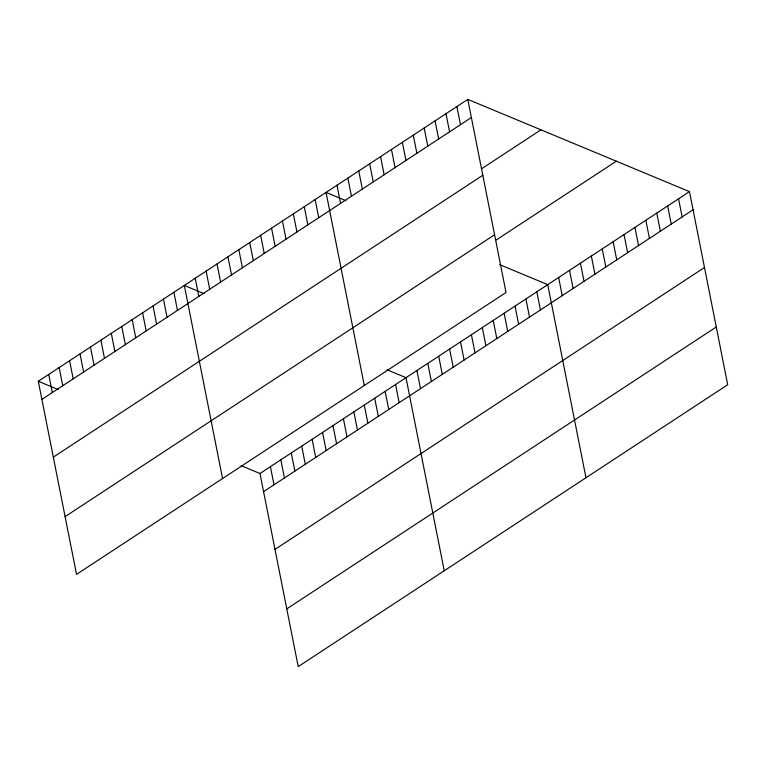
<?xml version="1.0" encoding="UTF-8"?>
<svg xmlns="http://www.w3.org/2000/svg" width="766" height="766" viewBox="0 0 766 766"><rect width="100%" height="100%" fill="white"/><g stroke="black" fill="none" stroke-linecap="round" stroke-linejoin="round"><path stroke-width="1.15" d="M467.787 99.388L506.02 292.488L76.533 574.366L38.3 381.267L467.787 99.388L689.467 191.634L727.7 384.733L298.213 666.612L259.98 473.512L241.166 465.68M41.891 399.402L471.377 117.524M481.469 168.855L540.94 129.827M53.323 457.139L482.81 175.261M65.1 516.629L494.587 234.75M496.387 239.902L616.314 161.195M259.98 473.512L689.467 191.634M263.571 491.648L693.058 209.769M275.004 549.385L704.49 267.506M286.781 608.874L716.267 326.996M345.916 200.673L326.057 192.41L364.29 385.509M499.662 264.643L547.738 284.655L585.971 477.754M204.177 293.684L184.328 285.431L222.561 478.53M387.194 369.844L405.999 377.667L444.242 570.775M38.3 381.267L58.159 389.53M678.561 198.787L682.152 216.922M667.655 205.939L671.255 224.084M656.759 213.101L660.349 231.236M645.853 220.254L649.444 238.389M634.957 227.406L638.547 245.551M624.051 234.568L627.641 252.703M613.145 241.721L616.735 259.856M602.248 248.873L605.839 267.008M591.342 256.026L594.933 274.171M580.437 263.188L584.037 281.323M569.54 270.341L573.131 288.476M558.634 277.493L562.225 295.638M536.832 291.808L540.423 309.943M525.926 298.96L529.517 317.095M515.03 306.122L518.62 324.257M504.124 313.275L507.714 331.41M456.881 106.541L460.471 124.686M493.218 320.427L496.818 338.562M445.984 113.703L449.575 131.838M482.321 327.58L485.912 345.725M435.078 120.856L438.669 138.991M471.416 334.742L475.006 352.877M424.173 128.008L427.773 146.143M460.519 341.895L464.11 360.03M413.276 135.161L416.867 153.305M449.613 349.047L453.204 367.192M402.37 142.323L405.961 160.458M438.707 356.209L442.298 374.344M391.474 149.475L395.065 167.61M427.811 363.362L431.402 381.497M380.568 156.628L384.159 174.772M416.905 370.514L420.496 388.649M369.662 163.79L373.253 181.925M358.766 170.942L362.356 189.078M395.572 384.513L399.163 402.657M347.86 178.095L351.45 196.23M385.145 391.359L388.735 409.504M336.954 185.248L340.554 203.392M374.708 398.205L378.308 416.34M364.281 405.051L367.871 423.186M315.152 199.562L318.742 217.697M353.854 411.897L357.444 430.032M304.255 206.715L307.846 224.859M343.417 418.743L347.017 436.879M293.349 213.877L296.94 232.012M332.99 425.59L336.58 443.725M282.443 221.029L286.034 239.164M322.563 432.436L326.153 450.571M271.547 228.182L275.138 246.317M312.126 439.282L315.726 457.417M260.641 235.344L264.232 253.479M301.699 446.128L305.289 464.263M249.735 242.496L253.335 260.632M291.272 452.974L294.862 471.109M280.835 459.82L284.425 477.955M238.839 249.649L242.429 267.784M270.408 466.666L273.998 484.801M227.933 256.801L231.524 274.946M217.037 263.964L220.627 282.099M206.131 271.116L209.721 289.251M195.225 278.269L198.815 296.413M173.892 292.267L177.482 310.412M163.464 299.113L167.055 317.258M153.037 305.96L156.628 324.104M142.6 312.806L146.191 330.95M132.173 319.652L135.764 337.796M121.746 326.498L125.337 344.633M111.309 333.344L114.9 351.479M100.882 340.19L104.473 358.325M90.455 347.036L94.046 365.171M80.018 353.882L83.609 372.017M69.591 360.729L73.182 378.864M59.164 367.575L62.755 385.71M48.727 374.421L52.318 392.556"/></g></svg>
